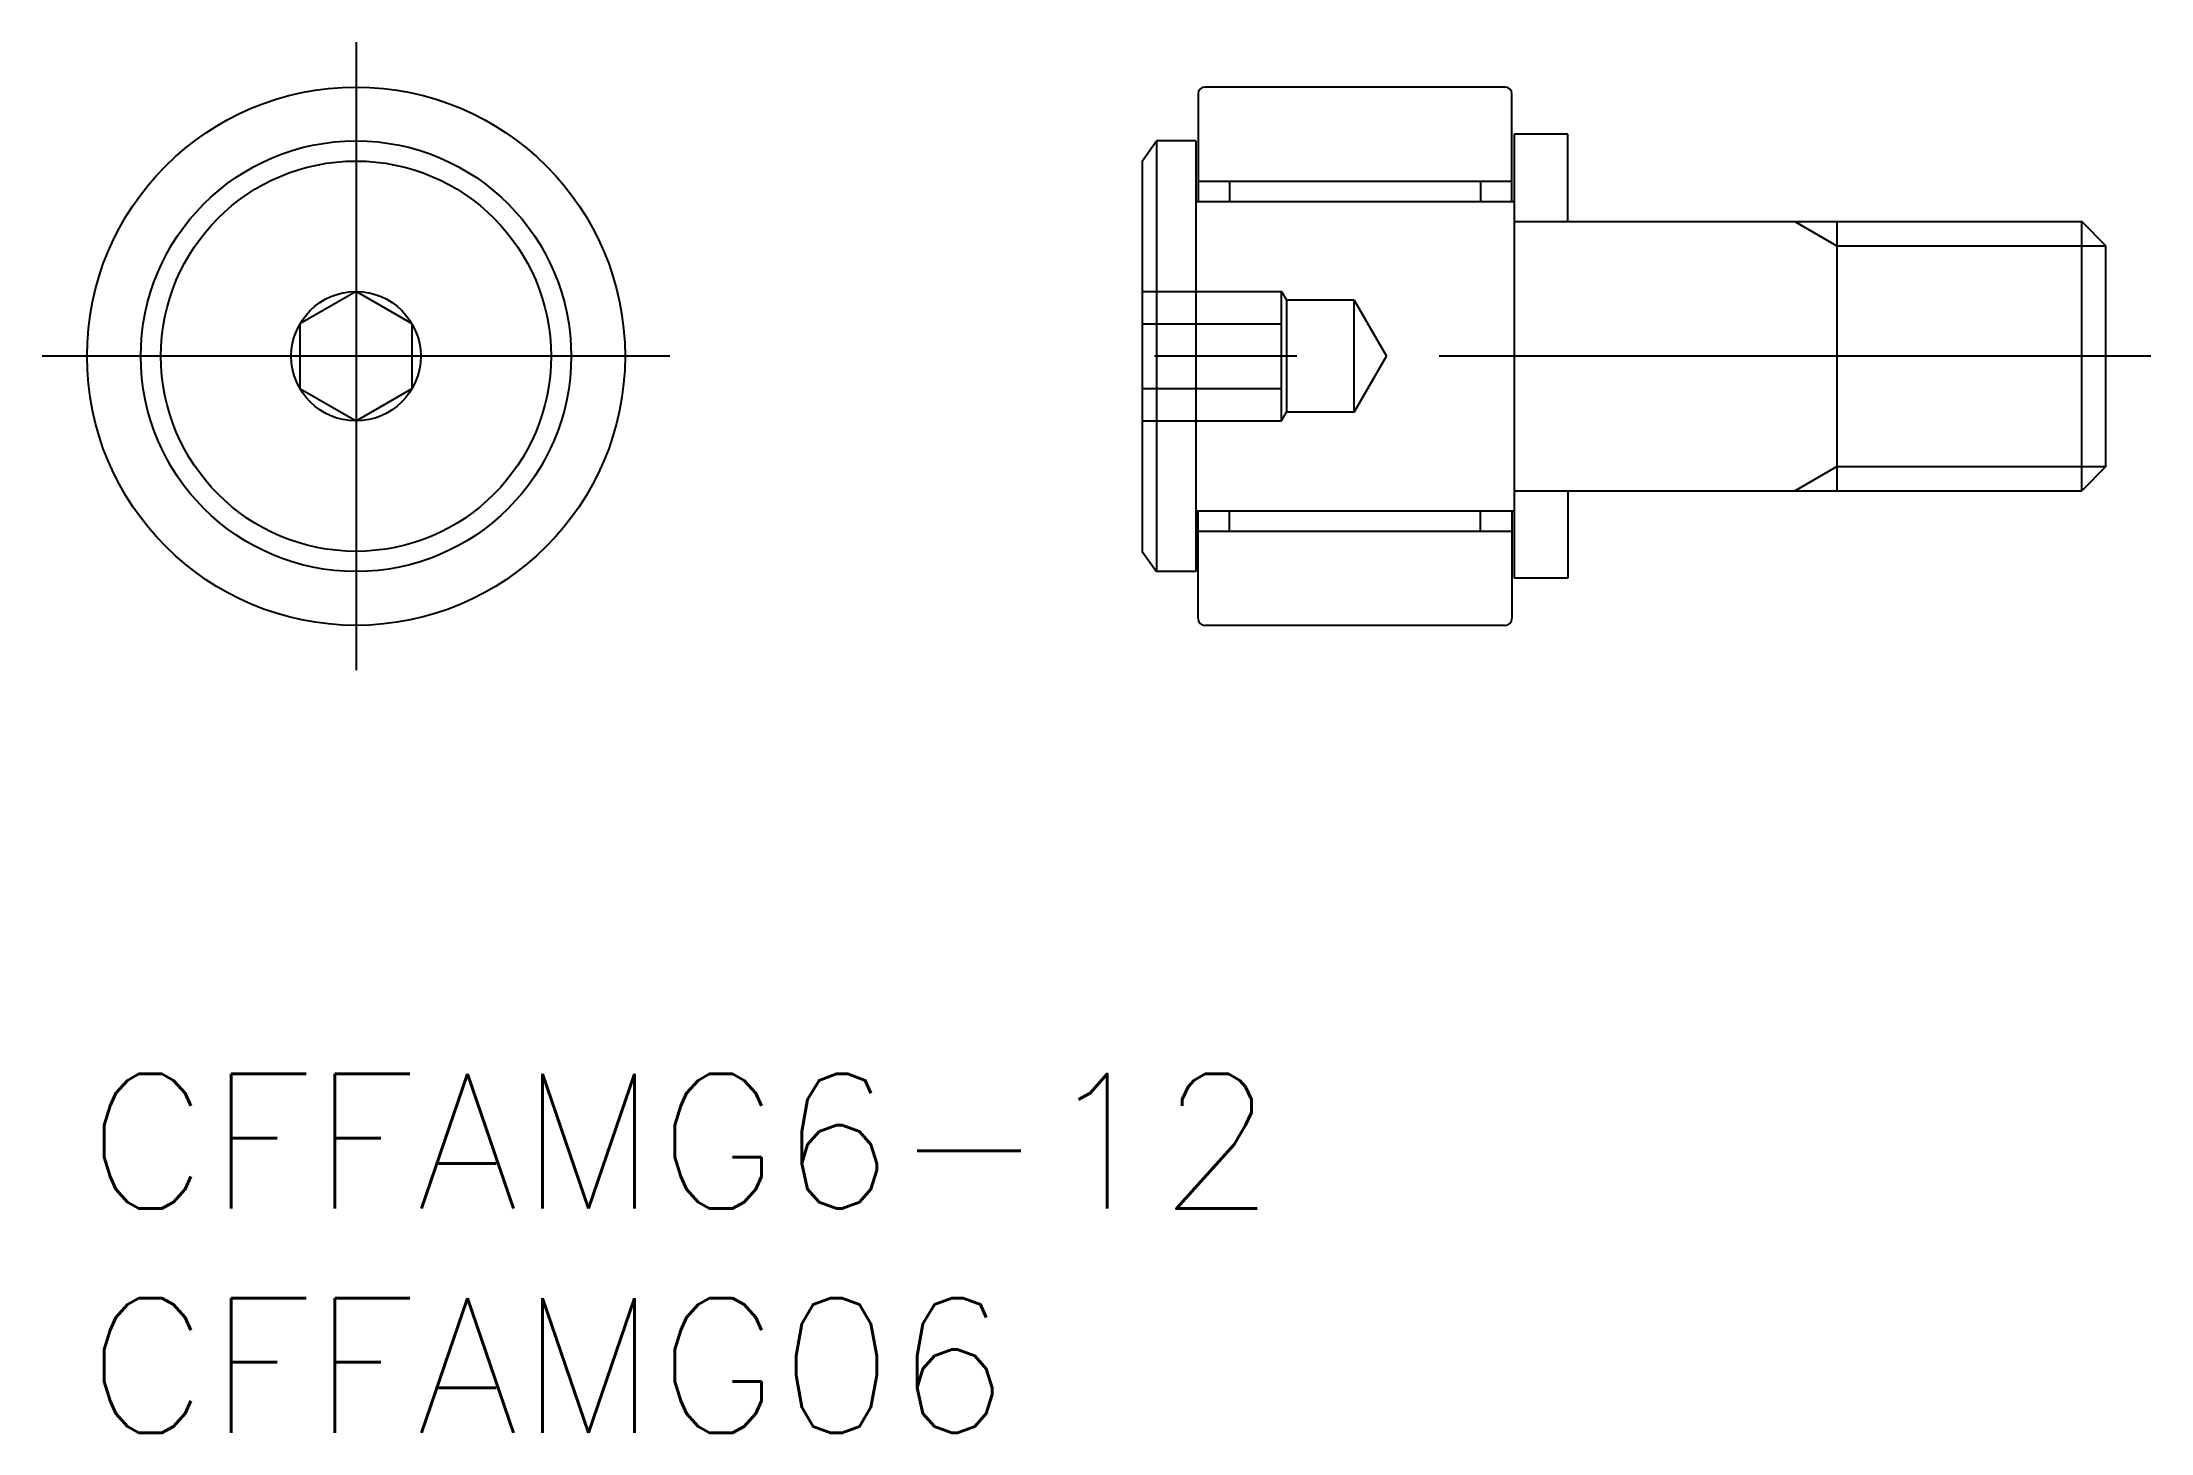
# Model space of a CAD drawing. Extents: x -1 to 46, y -8 to 23.
import ezdxf

# ---------------------------------------------------------------- set-up
doc = ezdxf.new("R2010")
doc.units = 0
doc.header["$LTSCALE"] = 0.5
doc.linetypes.add('CENTER', pattern=[50.8, 31.75, -6.35, 6.35, -6.35])
doc.linetypes.add('DASHED', pattern=[19.05, 12.7, -6.35])
for name, color, linetype in [('MSM_CENTER', 1, 'CENTER'), ('MSM_CONTINUOUS', 7, 'CONTINUOUS'), ('MSM_DASHED', 4, 'DASHED'), ('MSM_NARROW', 5, 'CONTINUOUS'), ('MSM_PART_NUMBER', 7, 'CONTINUOUS')]:
    doc.layers.add(name, color=color, linetype=linetype)
doc.styles.get("Standard").update_dxf_attribs({"font": 'txt.shx', "height": 3, "bigfont": 'bigfont.shx'})

# ---------------------------------------------------------------- blocks, each defined once
blk = doc.blocks.new('*U6')
at = {"layer": 'MSM_PART_NUMBER'}
blk.add_text('CFFAMG6-12', height=3, dxfattribs=at).set_placement((0, -3))
blk = doc.blocks.new('*U7')
at = {"layer": 'MSM_PART_NUMBER'}
blk.add_text('CFFAMG06', height=3, dxfattribs=at).set_placement((0, -8))

msp = doc.modelspace()

# ---------------------------------------------------------------- linework, layer by layer
at = {"layer": 'MSM_CENTER'}
for p, q in [((6, 23), (6, 9)), ((13, 16), (-1, 16)), ((46.032, 16), (22.532, 16))]:
    msp.add_line(p, q, dxfattribs=at)
at = {"layer": 'MSM_CONTINUOUS'}
for p, q in [((24.782, 21.85), (24.782, 19.45)), ((31.632, 22), (24.932, 22)), ((31.782, 19.45), (31.782, 21.85)), ((23.532, 20.35), (23.855, 20.8)), ((24.732, 20.8), (23.855, 20.8)), ((23.855, 20.8), (23.855, 11.2)), ((24.732, 20.8), (24.732, 11.2)), ((33.032, 20.95), (31.832, 20.95)), ((31.832, 20.95), (31.832, 11.05)), ((33.032, 19), (33.032, 20.95)), ((23.532, 20.35), (23.532, 11.65)), ((24.782, 19.9), (31.782, 19.9)), ((25.482, 19.9), (25.482, 19.45)), ((31.082, 19.9), (31.082, 19.45)), ((24.732, 19.45), (31.832, 19.45)), ((31.832, 19), (44.491, 19)), ((39.032, 19), (39.032, 13)), ((44.491, 13), (44.491, 19)), ((45.032, 18.458), (44.491, 19)), ((45.032, 13.541), (45.032, 18.458)), ((6, 17.443), (4.75, 16.722)), ((7.25, 16.722), (6, 17.443)), ((4.75, 16.722), (4.75, 15.278)), ((7.25, 15.278), (7.25, 16.722)), ((4.75, 15.278), (6, 14.557)), ((6, 14.557), (7.25, 15.278)), ((45.032, 13.541), (44.491, 13)), ((31.832, 13), (44.491, 13)), ((33.032, 13), (33.032, 11.05)), ((24.732, 12.55), (31.832, 12.55)), ((24.782, 10.15), (24.782, 12.55)), ((25.482, 12.1), (25.482, 12.55)), ((31.082, 12.1), (31.082, 12.55)), ((31.782, 12.55), (31.782, 10.15)), ((24.782, 12.1), (31.782, 12.1)), ((23.532, 11.65), (23.855, 11.2)), ((24.732, 11.2), (23.855, 11.2)), ((33.032, 11.05), (31.832, 11.05)), ((31.632, 10), (24.932, 10))]:
    msp.add_line(p, q, dxfattribs=at)
for radius in [6, 4.8, 4.35, 1.443]:
    msp.add_circle((6, 16), radius, dxfattribs=at)
for centre, start, end in [((24.932, 21.85), 90, 180), ((31.632, 21.85), 0, 90), ((24.932, 10.15), 180, 270), ((31.632, 10.15), 270, 0)]:
    msp.add_arc(centre, 0.15, start, end, dxfattribs=at)
at = {"layer": 'MSM_DASHED'}
for p, q in [((23.532, 17.443), (26.645, 17.443)), ((26.645, 17.443), (26.757, 17.25)), ((26.645, 14.557), (26.645, 17.443)), ((28.262, 17.25), (26.757, 17.25)), ((26.757, 17.25), (26.757, 14.75)), ((28.262, 17.25), (28.984, 16)), ((28.262, 14.75), (28.262, 17.25)), ((23.532, 16.722), (26.645, 16.722)), ((28.262, 14.75), (28.984, 16)), ((23.532, 15.278), (26.645, 15.278)), ((26.645, 14.557), (26.757, 14.75)), ((28.262, 14.75), (26.757, 14.75)), ((23.532, 14.557), (26.645, 14.557))]:
    msp.add_line(p, q, dxfattribs=at)
at = {"layer": 'MSM_NARROW'}
for p, q in [((38.094, 19), (39.032, 18.458)), ((39.032, 18.458), (45.032, 18.458)), ((38.094, 13), (39.032, 13.541)), ((39.032, 13.541), (45.032, 13.541))]:
    msp.add_line(p, q, dxfattribs=at)

# ---------------------------------------------------------------- block references
at = {"layer": 'MSM_CONTINUOUS'}
for name in ['*U6', '*U7']:
    msp.add_blockref(name, (0, 0), dxfattribs=at)

doc.saveas('drawing.dxf')
